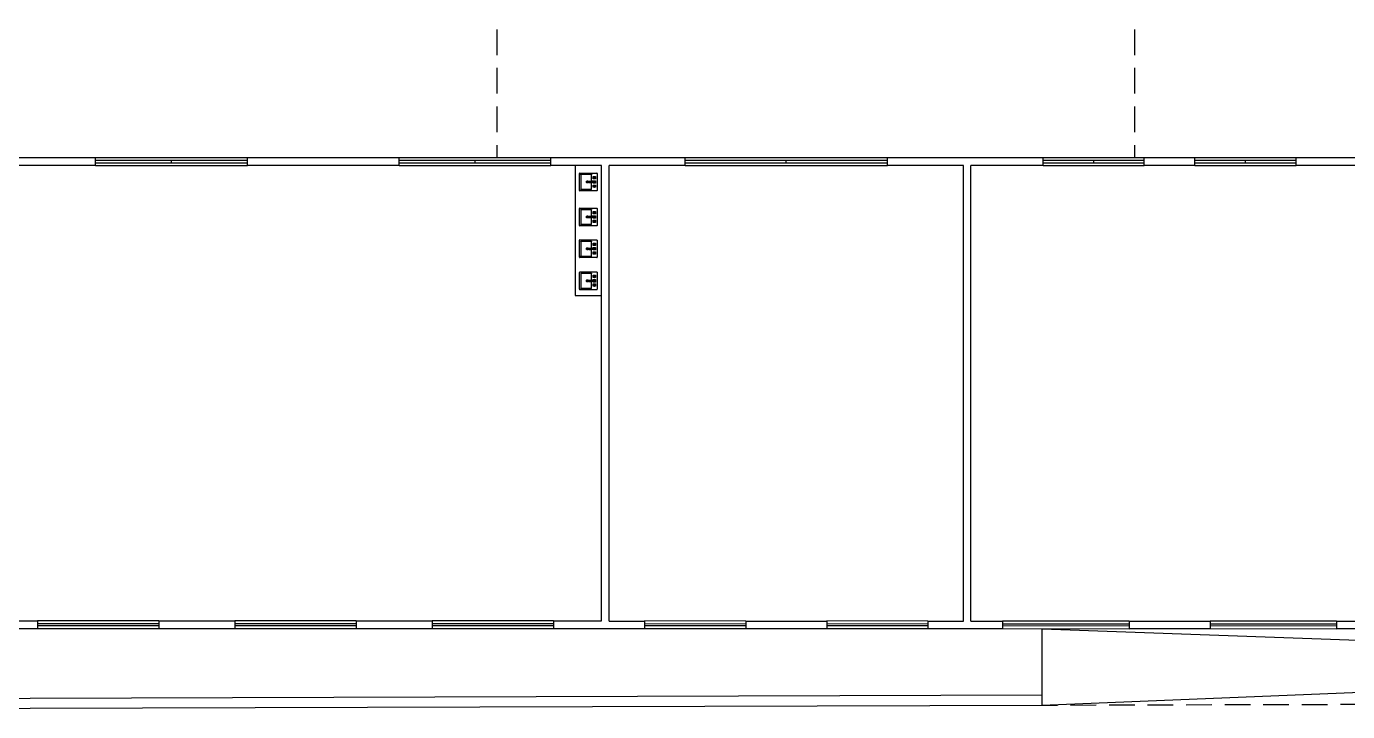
# Model space of a CAD drawing. Header units: centimetres. Extents: x 45464 to 685867, y 12828 to 16690.
# Drawn here: x 678994 to 681605, y 13712 to 15066 of the extents above; entities that cross this region are included whole.
import ezdxf

# ---------------------------------------------------------------- set-up
doc = ezdxf.new("R2010")
doc.units = ezdxf.units.CM
doc.header["$LTSCALE"] = 4
doc.linetypes.add('HIDDENX2', pattern=[19.05, 12.7, -6.35])
for name, color, linetype in [('0.1', 1, 'Continuous'), ('0.2', 2, 'Continuous'), ('0.4', 4, 'Continuous'), ('0.6', 6, 'Continuous'), ('02-CONT', 2, 'Continuous')]:
    doc.layers.add(name, color=color, linetype=linetype)

msp = doc.modelspace()

# ---------------------------------------------------------------- linework, layer by layer
at = {"layer": '0.1', "linetype": 'HIDDENX2'}
for p, q in [((679923.7, 15821.9), (679923.7, 14805.9)), ((681183.7, 15821.9), (681183.7, 14805.9))]:
    msp.add_line(p, q, dxfattribs=at)
at = {"layer": '0.1'}
for p, q in [((679430.7, 14805.9), (679130.7, 14805.9)), ((680030.7, 14805.9), (679730.7, 14805.9)), ((680695.7, 14805.9), (680295.7, 14805.9)), ((681203.2, 14805.9), (681003.2, 14805.9)), ((681503.2, 14805.9), (681303.2, 14805.9)), ((679130.7, 14790.9), (679430.7, 14790.9)), ((679730.7, 14790.9), (680030.7, 14790.9)), ((680295.7, 14790.9), (680695.7, 14790.9)), ((681003.2, 14790.9), (681203.2, 14790.9)), ((681303.2, 14790.9), (681503.2, 14790.9)), ((680087, 14775.6), (680086.9, 14775.4)), ((680086.9, 14775.4), (680086.9, 14775.2)), ((680086.9, 14741.8), (680086.9, 14775.2)), ((680087.1, 14775.8), (680087, 14775.6)), ((680087.3, 14775.9), (680087.1, 14775.8)), ((680087.5, 14776), (680087.3, 14775.9)), ((680087.7, 14776), (680087.5, 14776)), ((680087.7, 14776), (680121, 14776)), ((680089.4, 14773), (680089.5, 14773.2)), ((680089.4, 14772.8), (680089.4, 14773)), ((680089.4, 14772.8), (680089.4, 14744.2)), ((680089.7, 14773.4), (680089.5, 14773.2)), ((680089.7, 14773.4), (680089.8, 14773.5)), ((680089.8, 14773.5), (680090, 14773.6)), ((680090, 14773.6), (680090.3, 14773.6)), ((680090.3, 14773.6), (680110.3, 14773.6)), ((680100.6, 14758.5), (680100.7, 14759)), ((680100.7, 14758), (680100.6, 14758.5)), ((680100.7, 14759), (680100.9, 14759.5)), ((680100.9, 14757.5), (680100.7, 14758)), ((680100.9, 14759.5), (680101.2, 14759.9)), ((680101.2, 14757.1), (680100.9, 14757.5)), ((680101.2, 14759.9), (680101.7, 14760.2)), ((680101.7, 14756.8), (680101.2, 14757.1)), ((680101.7, 14760.2), (680102.2, 14760.4)), ((680102.2, 14756.6), (680101.7, 14756.8)), ((680101.8, 14758.7), (680101.9, 14758.9)), ((680101.8, 14758.5), (680101.8, 14758.7)), ((680101.8, 14758.3), (680101.8, 14758.5)), ((680101.9, 14758.1), (680101.8, 14758.3)), ((680101.9, 14758.9), (680102.1, 14759.1)), ((680101.9, 14758.7), (680102, 14758.9)), ((680101.9, 14758.5), (680101.9, 14758.7)), ((680101.9, 14758.3), (680101.9, 14758.5)), ((680102, 14758.1), (680101.9, 14758.3)), ((680102.1, 14757.9), (680101.9, 14758.1)), ((680102, 14758.9), (680102.2, 14759)), ((680102.2, 14758), (680102, 14758.1)), ((680102.1, 14759.1), (680102.3, 14759.2)), ((680102.3, 14757.8), (680102.1, 14757.9)), ((680102.2, 14760.4), (680102.7, 14760.5)), ((680102.2, 14759), (680102.3, 14759.2)), ((680102.3, 14757.9), (680102.2, 14758)), ((680102.7, 14756.5), (680102.2, 14756.6)), ((680102.3, 14759.2), (680102.5, 14759.3)), ((680102.3, 14759.2), (680102.5, 14759.2)), ((680102.5, 14757.8), (680102.3, 14757.9)), ((680102.5, 14757.7), (680102.3, 14757.8)), ((680102.5, 14759.3), (680102.7, 14759.4)), ((680102.5, 14759.2), (680102.7, 14759.3)), ((680102.7, 14757.8), (680102.5, 14757.8)), ((680102.7, 14757.7), (680102.5, 14757.7)), ((680102.7, 14760.5), (680103.3, 14760.4)), ((680102.7, 14759.4), (680103, 14759.3)), ((680102.7, 14759.3), (680102.9, 14759.2)), ((680102.9, 14757.8), (680102.7, 14757.8)), ((680103, 14757.7), (680102.7, 14757.7)), ((680103.3, 14756.6), (680102.7, 14756.5)), ((680102.9, 14759.2), (680103.1, 14759.2)), ((680103.1, 14757.9), (680102.9, 14757.8)), ((680103, 14759.3), (680103.2, 14759.2)), ((680103.2, 14757.8), (680103, 14757.7)), ((680103.1, 14759.2), (680103.3, 14759)), ((680103.3, 14758), (680103.1, 14757.9)), ((680103.2, 14759.2), (680103.4, 14759.1)), ((680103.4, 14757.9), (680103.2, 14757.8)), ((680103.3, 14760.4), (680103.8, 14760.2)), ((680103.3, 14759), (680103.4, 14758.9)), ((680103.4, 14758.1), (680103.3, 14758)), ((680103.8, 14756.8), (680103.3, 14756.6)), ((680103.4, 14759.1), (680103.5, 14758.9)), ((680103.4, 14758.9), (680103.5, 14758.7)), ((680103.5, 14758.3), (680103.4, 14758.1)), ((680103.5, 14758.1), (680103.4, 14757.9)), ((680103.5, 14758.9), (680103.6, 14758.7)), ((680103.5, 14758.7), (680103.5, 14758.5)), ((680103.5, 14758.5), (680103.5, 14758.3)), ((680103.6, 14758.3), (680103.5, 14758.1)), ((680103.6, 14758.7), (680103.6, 14758.5)), ((680103.6, 14758.5), (680103.6, 14758.3)), ((680103.8, 14760.2), (680104.2, 14759.9)), ((680104.2, 14757.1), (680103.8, 14756.8)), ((680104.2, 14759.9), (680104.6, 14759.5)), ((680104.6, 14757.5), (680104.2, 14757.1)), ((680104.6, 14759.5), (680104.8, 14759)), ((680104.8, 14758), (680104.6, 14757.5)), ((680104.8, 14759), (680104.8, 14758.5)), ((680104.8, 14758.5), (680104.8, 14758)), ((680105.7, 14759.9), (680105.7, 14757.2)), ((680105.7, 14759.9), (680111.1, 14759.9)), ((680105.7, 14757.2), (680111.1, 14757.2)), ((680110.3, 14773.6), (680110.5, 14773.6)), ((680110.5, 14773.6), (680110.7, 14773.5)), ((680110.7, 14773.5), (680110.9, 14773.4)), ((680110.9, 14773.4), (680111, 14773.2)), ((680111, 14773.2), (680111.1, 14773)), ((680111.1, 14773), (680111.1, 14772.8)), ((680111.1, 14759.9), (680111.1, 14772.8)), ((680114.3, 14759.9), (680111.1, 14759.9)), ((680111.1, 14744.2), (680111.1, 14757.2)), ((680114.3, 14757.2), (680111.1, 14757.2)), ((680114.3, 14769.5), (680118.9, 14769.5)), ((680114.3, 14764.9), (680114.3, 14769.5)), ((680118.9, 14764.9), (680114.3, 14764.9)), ((680114.3, 14759.9), (680114.3, 14760.8)), ((680114.3, 14760.8), (680118.9, 14760.8)), ((680114.3, 14759.9), (680117, 14759.9)), ((680114.3, 14756.2), (680114.3, 14757.2)), ((680117, 14757.2), (680114.3, 14757.2)), ((680118.9, 14756.2), (680114.3, 14756.2)), ((680114.3, 14747.8), (680114.3, 14752.4)), ((680114.3, 14752.4), (680118.9, 14752.4)), ((680116.1, 14768.8), (680116.2, 14768.8)), ((680116.1, 14767.6), (680116.1, 14768.8)), ((680116.1, 14767.6), (680116.1, 14767.6)), ((680116.1, 14767.6), (680116.1, 14765.7)), ((680116.1, 14765.7), (680116.2, 14765.6)), ((680116.1, 14751.7), (680116.2, 14751.7)), ((680116.1, 14751.7), (680116.1, 14750.6)), ((680116.2, 14768.9), (680116.2, 14769)), ((680116.2, 14769), (680116.3, 14769)), ((680116.2, 14768.8), (680116.2, 14768.9)), ((680116.2, 14768.9), (680116.2, 14768.9)), ((680116.2, 14765.6), (680116.2, 14765.5)), ((680116.2, 14765.6), (680116.2, 14765.6)), ((680116.2, 14765.5), (680116.2, 14765.5)), ((680116.2, 14765.5), (680116.3, 14765.4)), ((680116.2, 14751.9), (680116.3, 14751.9)), ((680116.2, 14751.9), (680116.2, 14751.9)), ((680116.2, 14751.8), (680116.2, 14751.9)), ((680116.2, 14751.7), (680116.2, 14751.8)), ((680116.3, 14769.1), (680116.3, 14769.1)), ((680116.3, 14769), (680116.3, 14769.1)), ((680116.3, 14769.1), (680116.4, 14769.1)), ((680116.3, 14765.4), (680116.3, 14765.3)), ((680116.3, 14765.4), (680116.3, 14765.4)), ((680116.3, 14765.3), (680116.4, 14765.3)), ((680116.3, 14752), (680116.4, 14752.1)), ((680116.3, 14752), (680116.3, 14752)), ((680116.3, 14751.9), (680116.3, 14752)), ((680116.4, 14769.2), (680116.5, 14769.2)), ((680116.4, 14769.1), (680116.4, 14769.2)), ((680116.4, 14765.3), (680116.4, 14765.3)), ((680116.4, 14765.3), (680116.5, 14765.3)), ((680116.4, 14752.1), (680116.5, 14752.1)), ((680116.4, 14752.1), (680116.4, 14752.1)), ((680116.5, 14769.2), (680116.5, 14769.2)), ((680116.5, 14769.2), (680116.6, 14769.2)), ((680116.5, 14765.3), (680116.5, 14765.3)), ((680116.5, 14765.3), (680116.6, 14765.3)), ((680116.5, 14752.1), (680116.6, 14752.1)), ((680116.5, 14752.1), (680116.5, 14752.1)), ((680116.6, 14769.2), (680116.6, 14769.2)), ((680116.6, 14769.2), (680116.7, 14769.2)), ((680116.6, 14765.3), (680116.6, 14765.3)), ((680116.6, 14765.3), (680116.7, 14765.3)), ((680116.6, 14752.1), (680116.7, 14752.1)), ((680116.6, 14752.1), (680116.6, 14752.1)), ((680116.7, 14769.2), (680116.8, 14769.1)), ((680116.7, 14769.2), (680116.7, 14769.2)), ((680116.7, 14765.3), (680116.7, 14765.3)), ((680116.7, 14765.3), (680116.8, 14765.3)), ((680116.7, 14752.1), (680116.8, 14752.1)), ((680116.7, 14752.1), (680116.7, 14752.1)), ((680116.8, 14769.1), (680116.9, 14769)), ((680116.8, 14769.1), (680116.8, 14769.1)), ((680116.8, 14769.1), (680116.8, 14769.1)), ((680116.8, 14765.4), (680116.9, 14765.4)), ((680116.8, 14765.3), (680116.8, 14765.4)), ((680116.8, 14765.3), (680116.8, 14765.3)), ((680116.8, 14752.1), (680116.8, 14752)), ((680116.8, 14752), (680116.9, 14751.9)), ((680116.8, 14752), (680116.8, 14752)), ((680116.9, 14769), (680116.9, 14769)), ((680116.9, 14769), (680116.9, 14768.9)), ((680116.9, 14768.9), (680117, 14768.9)), ((680116.9, 14765.5), (680117, 14765.6)), ((680116.9, 14765.5), (680116.9, 14765.5)), ((680116.9, 14765.4), (680116.9, 14765.5)), ((680116.9, 14751.9), (680117, 14751.8)), ((680116.9, 14751.9), (680116.9, 14751.9)), ((680116.9, 14751.9), (680116.9, 14751.9)), ((680117, 14768.9), (680117, 14768.8)), ((680117, 14768.8), (680117, 14768.8)), ((680117, 14765.7), (680117, 14768.8)), ((680117, 14765.6), (680117, 14765.7)), ((680117, 14765.6), (680117, 14765.6)), ((680117, 14759.9), (680117, 14757.2)), ((680117, 14751.8), (680117, 14751.7)), ((680117, 14748.6), (680117, 14751.7)), ((680117, 14751.7), (680117, 14751.7)), ((680118.9, 14769.5), (680118.9, 14764.9)), ((680118.9, 14760.8), (680118.9, 14756.2)), ((680118.9, 14752.4), (680118.9, 14747.8)), ((680121.2, 14776), (680121, 14776)), ((680121.4, 14775.9), (680121.2, 14776)), ((680121.6, 14775.8), (680121.4, 14775.9)), ((680121.7, 14775.6), (680121.6, 14775.8)), ((680121.8, 14775.4), (680121.7, 14775.6)), ((680121.8, 14775.4), (680121.9, 14775.2)), ((680121.9, 14775.2), (680121.9, 14741.8)), ((680086.9, 14741.8), (680086.9, 14741.6)), ((680086.9, 14741.6), (680087, 14741.4)), ((680087, 14741.4), (680087.1, 14741.2)), ((680087.1, 14741.2), (680087.3, 14741.1)), ((680087.3, 14741.1), (680087.5, 14741)), ((680087.5, 14741), (680087.7, 14741)), ((680121, 14741), (680087.7, 14741)), ((680089.4, 14744), (680089.4, 14744.2)), ((680089.5, 14743.8), (680089.4, 14744)), ((680089.7, 14743.6), (680089.5, 14743.8)), ((680089.8, 14743.5), (680089.7, 14743.6)), ((680090, 14743.4), (680089.8, 14743.5)), ((680090.3, 14743.4), (680090, 14743.4)), ((680110.3, 14743.4), (680090.3, 14743.4)), ((680110.3, 14743.4), (680110.5, 14743.4)), ((680110.5, 14743.4), (680110.7, 14743.5)), ((680110.7, 14743.5), (680110.9, 14743.6)), ((680110.9, 14743.6), (680111, 14743.8)), ((680111, 14743.8), (680111.1, 14744)), ((680111.1, 14744), (680111.1, 14744.2)), ((680118.9, 14747.8), (680114.3, 14747.8)), ((680116.1, 14750.6), (680116.1, 14750.6)), ((680116.1, 14750.6), (680116.1, 14748.6)), ((680116.1, 14748.6), (680116.2, 14748.5)), ((680116.2, 14748.5), (680116.2, 14748.4)), ((680116.2, 14748.5), (680116.2, 14748.5)), ((680116.2, 14748.4), (680116.2, 14748.4)), ((680116.2, 14748.4), (680116.3, 14748.3)), ((680116.3, 14748.3), (680116.4, 14748.2)), ((680116.3, 14748.3), (680116.3, 14748.3)), ((680116.3, 14748.3), (680116.3, 14748.3)), ((680116.4, 14748.2), (680116.5, 14748.2)), ((680116.4, 14748.2), (680116.4, 14748.2)), ((680116.5, 14748.2), (680116.6, 14748.2)), ((680116.5, 14748.2), (680116.5, 14748.2)), ((680116.6, 14748.2), (680116.6, 14748.2)), ((680116.6, 14748.2), (680116.7, 14748.2)), ((680116.7, 14748.2), (680116.7, 14748.2)), ((680116.7, 14748.2), (680116.8, 14748.2)), ((680116.8, 14748.3), (680116.9, 14748.3)), ((680116.8, 14748.3), (680116.8, 14748.3)), ((680116.8, 14748.2), (680116.8, 14748.3)), ((680116.9, 14748.4), (680117, 14748.5)), ((680116.9, 14748.3), (680116.9, 14748.4)), ((680116.9, 14748.4), (680116.9, 14748.4)), ((680117, 14748.5), (680117, 14748.6)), ((680117, 14748.5), (680117, 14748.5)), ((680121, 14741), (680121.2, 14741)), ((680121.2, 14741), (680121.4, 14741.1)), ((680121.4, 14741.1), (680121.6, 14741.2)), ((680121.6, 14741.2), (680121.7, 14741.4)), ((680121.7, 14741.4), (680121.8, 14741.6)), ((680121.8, 14741.6), (680121.9, 14741.8)), ((680087, 14706.3), (680086.9, 14706.2)), ((680086.9, 14706.2), (680086.9, 14706)), ((680086.9, 14672.5), (680086.9, 14706)), ((680087.1, 14706.5), (680087, 14706.3)), ((680087.3, 14706.6), (680087.1, 14706.5)), ((680087.5, 14706.7), (680087.3, 14706.6)), ((680087.7, 14706.7), (680087.5, 14706.7)), ((680087.7, 14706.7), (680121, 14706.7)), ((680089.4, 14703.7), (680089.5, 14703.9)), ((680089.4, 14703.5), (680089.4, 14703.7)), ((680089.4, 14703.5), (680089.4, 14674.9)), ((680089.7, 14704.1), (680089.5, 14703.9)), ((680089.7, 14704.1), (680089.8, 14704.2)), ((680089.8, 14704.2), (680090, 14704.3)), ((680090, 14704.3), (680090.3, 14704.3)), ((680090.3, 14704.3), (680110.3, 14704.3)), ((680110.3, 14704.3), (680110.5, 14704.3)), ((680110.5, 14704.3), (680110.7, 14704.2)), ((680110.7, 14704.2), (680110.9, 14704.1)), ((680110.9, 14704.1), (680111, 14703.9)), ((680111, 14703.9), (680111.1, 14703.7)), ((680111.1, 14703.7), (680111.1, 14703.5)), ((680111.1, 14690.6), (680111.1, 14703.5)), ((680114.3, 14700.2), (680118.9, 14700.2)), ((680114.3, 14695.6), (680114.3, 14700.2)), ((680116.1, 14699.5), (680116.2, 14699.5)), ((680116.1, 14698.4), (680116.1, 14699.5)), ((680116.2, 14699.7), (680116.3, 14699.8)), ((680116.2, 14699.7), (680116.2, 14699.7)), ((680116.2, 14699.6), (680116.2, 14699.7)), ((680116.2, 14699.5), (680116.2, 14699.6)), ((680116.3, 14699.8), (680116.4, 14699.9)), ((680116.3, 14699.8), (680116.3, 14699.8)), ((680116.3, 14699.8), (680116.3, 14699.8)), ((680116.4, 14699.9), (680116.5, 14699.9)), ((680116.4, 14699.9), (680116.4, 14699.9)), ((680116.5, 14699.9), (680116.5, 14699.9)), ((680116.5, 14699.9), (680116.6, 14699.9)), ((680116.6, 14699.9), (680116.6, 14699.9)), ((680116.6, 14699.9), (680116.7, 14699.9)), ((680116.7, 14699.9), (680116.8, 14699.9)), ((680116.7, 14699.9), (680116.7, 14699.9)), ((680116.8, 14699.9), (680116.8, 14699.8)), ((680116.8, 14699.8), (680116.9, 14699.8)), ((680116.8, 14699.8), (680116.8, 14699.8)), ((680116.9, 14699.8), (680116.9, 14699.7)), ((680116.9, 14699.7), (680117, 14699.6)), ((680116.9, 14699.7), (680116.9, 14699.7)), ((680117, 14699.6), (680117, 14699.5)), ((680117, 14699.5), (680117, 14699.5)), ((680117, 14696.4), (680117, 14699.5)), ((680118.9, 14700.2), (680118.9, 14695.6)), ((680121.2, 14706.7), (680121, 14706.7)), ((680121.4, 14706.6), (680121.2, 14706.7)), ((680121.6, 14706.5), (680121.4, 14706.6)), ((680121.7, 14706.3), (680121.6, 14706.5)), ((680121.8, 14706.2), (680121.7, 14706.3)), ((680121.8, 14706.2), (680121.9, 14706)), ((680121.9, 14706), (680121.9, 14672.5)), ((680089.4, 14674.7), (680089.4, 14674.9)), ((680089.5, 14674.5), (680089.4, 14674.7)), ((680089.7, 14674.4), (680089.5, 14674.5)), ((680089.8, 14674.3), (680089.7, 14674.4)), ((680090, 14674.2), (680089.8, 14674.3)), ((680090.3, 14674.1), (680090, 14674.2)), ((680110.3, 14674.1), (680090.3, 14674.1)), ((680100.6, 14689.2), (680100.7, 14689.8)), ((680100.7, 14688.7), (680100.6, 14689.2)), ((680100.7, 14689.8), (680100.9, 14690.2)), ((680100.9, 14688.2), (680100.7, 14688.7)), ((680100.9, 14690.2), (680101.2, 14690.6)), ((680101.2, 14687.8), (680100.9, 14688.2)), ((680101.2, 14690.6), (680101.7, 14691)), ((680101.7, 14687.5), (680101.2, 14687.8)), ((680101.7, 14691), (680102.2, 14691.2)), ((680102.2, 14687.3), (680101.7, 14687.5)), ((680101.8, 14689.5), (680101.9, 14689.7)), ((680101.8, 14689.2), (680101.8, 14689.5)), ((680101.8, 14689), (680101.8, 14689.2)), ((680101.9, 14688.8), (680101.8, 14689)), ((680101.9, 14689.7), (680102.1, 14689.8)), ((680101.9, 14689.4), (680102, 14689.6)), ((680101.9, 14689.2), (680101.9, 14689.4)), ((680101.9, 14689), (680101.9, 14689.2)), ((680102, 14688.9), (680101.9, 14689)), ((680102.1, 14688.6), (680101.9, 14688.8)), ((680102, 14689.6), (680102.2, 14689.8)), ((680102.2, 14688.7), (680102, 14688.9)), ((680102.1, 14689.8), (680102.3, 14690)), ((680102.3, 14688.5), (680102.1, 14688.6)), ((680102.2, 14691.2), (680102.7, 14691.2)), ((680102.2, 14689.8), (680102.3, 14689.9)), ((680102.3, 14688.6), (680102.2, 14688.7)), ((680102.7, 14687.3), (680102.2, 14687.3)), ((680102.3, 14690), (680102.5, 14690.1)), ((680102.3, 14689.9), (680102.5, 14690)), ((680102.5, 14688.5), (680102.3, 14688.6)), ((680102.5, 14688.4), (680102.3, 14688.5)), ((680102.5, 14690.1), (680102.7, 14690.1)), ((680102.5, 14690), (680102.7, 14690)), ((680102.7, 14688.5), (680102.5, 14688.5)), ((680102.7, 14688.4), (680102.5, 14688.4)), ((680102.7, 14691.2), (680103.3, 14691.2)), ((680102.7, 14690.1), (680103, 14690.1)), ((680102.7, 14690), (680102.9, 14690)), ((680102.9, 14688.5), (680102.7, 14688.5)), ((680103, 14688.4), (680102.7, 14688.4)), ((680103.3, 14687.3), (680102.7, 14687.3)), ((680102.9, 14690), (680103.1, 14689.9)), ((680103.1, 14688.6), (680102.9, 14688.5)), ((680103, 14690.1), (680103.2, 14690)), ((680103.2, 14688.5), (680103, 14688.4)), ((680103.1, 14689.9), (680103.3, 14689.8)), ((680103.3, 14688.7), (680103.1, 14688.6)), ((680103.2, 14690), (680103.4, 14689.8)), ((680103.4, 14688.6), (680103.2, 14688.5)), ((680103.3, 14691.2), (680103.8, 14691)), ((680103.3, 14689.8), (680103.4, 14689.6)), ((680103.4, 14688.9), (680103.3, 14688.7)), ((680103.8, 14687.5), (680103.3, 14687.3)), ((680103.4, 14689.8), (680103.5, 14689.7)), ((680103.4, 14689.6), (680103.5, 14689.4)), ((680103.5, 14689), (680103.4, 14688.9)), ((680103.5, 14688.8), (680103.4, 14688.6)), ((680103.5, 14689.7), (680103.6, 14689.5)), ((680103.5, 14689.4), (680103.5, 14689.2)), ((680103.5, 14689.2), (680103.5, 14689)), ((680103.6, 14689), (680103.5, 14688.8)), ((680103.6, 14689.5), (680103.6, 14689.2)), ((680103.6, 14689.2), (680103.6, 14689)), ((680103.8, 14691), (680104.2, 14690.6)), ((680104.2, 14687.8), (680103.8, 14687.5)), ((680104.2, 14690.6), (680104.6, 14690.2)), ((680104.6, 14688.2), (680104.2, 14687.8)), ((680104.6, 14690.2), (680104.8, 14689.8)), ((680104.8, 14688.7), (680104.6, 14688.2)), ((680104.8, 14689.8), (680104.8, 14689.2)), ((680104.8, 14689.2), (680104.8, 14688.7)), ((680105.7, 14690.6), (680105.7, 14687.9)), ((680105.7, 14690.6), (680111.1, 14690.6)), ((680105.7, 14687.9), (680111.1, 14687.9)), ((680110.3, 14674.1), (680110.5, 14674.2)), ((680110.5, 14674.2), (680110.7, 14674.3)), ((680110.7, 14674.3), (680110.9, 14674.4)), ((680110.9, 14674.4), (680111, 14674.5)), ((680111, 14674.5), (680111.1, 14674.7)), ((680114.3, 14690.6), (680111.1, 14690.6)), ((680111.1, 14674.9), (680111.1, 14687.9)), ((680114.3, 14687.9), (680111.1, 14687.9)), ((680111.1, 14674.7), (680111.1, 14674.9)), ((680118.9, 14695.6), (680114.3, 14695.6)), ((680114.3, 14690.6), (680114.3, 14691.5)), ((680114.3, 14691.5), (680118.9, 14691.5)), ((680114.3, 14690.6), (680117, 14690.6)), ((680114.3, 14686.9), (680114.3, 14687.9)), ((680117, 14687.9), (680114.3, 14687.9)), ((680118.9, 14686.9), (680114.3, 14686.9)), ((680114.3, 14678.6), (680114.3, 14683.2)), ((680114.3, 14683.2), (680118.9, 14683.2)), ((680118.9, 14678.6), (680114.3, 14678.6)), ((680116.1, 14698.4), (680116.1, 14698.4)), ((680116.1, 14698.4), (680116.1, 14696.4)), ((680116.1, 14696.4), (680116.2, 14696.3)), ((680116.1, 14682.4), (680116.2, 14682.5)), ((680116.1, 14682.4), (680116.1, 14681.3)), ((680116.1, 14681.3), (680116.1, 14681.3)), ((680116.1, 14681.3), (680116.1, 14679.3)), ((680116.1, 14679.3), (680116.2, 14679.3)), ((680116.2, 14696.3), (680116.2, 14696.2)), ((680116.2, 14696.3), (680116.2, 14696.3)), ((680116.2, 14696.2), (680116.2, 14696.2)), ((680116.2, 14696.2), (680116.3, 14696.1)), ((680116.2, 14682.6), (680116.3, 14682.7)), ((680116.2, 14682.6), (680116.2, 14682.6)), ((680116.2, 14682.5), (680116.2, 14682.6)), ((680116.2, 14682.5), (680116.2, 14682.5)), ((680116.2, 14679.3), (680116.2, 14679.2)), ((680116.2, 14679.2), (680116.2, 14679.1)), ((680116.2, 14679.2), (680116.2, 14679.2)), ((680116.2, 14679.1), (680116.3, 14679.1)), ((680116.3, 14696.1), (680116.3, 14696.1)), ((680116.3, 14696.1), (680116.4, 14696)), ((680116.3, 14696.1), (680116.3, 14696.1)), ((680116.3, 14682.8), (680116.4, 14682.8)), ((680116.3, 14682.7), (680116.3, 14682.8)), ((680116.3, 14682.7), (680116.3, 14682.7)), ((680116.3, 14679.1), (680116.3, 14679)), ((680116.3, 14679), (680116.4, 14679)), ((680116.3, 14679), (680116.3, 14679)), ((680116.4, 14696), (680116.4, 14696)), ((680116.4, 14696), (680116.5, 14696)), ((680116.4, 14682.8), (680116.5, 14682.8)), ((680116.4, 14682.8), (680116.4, 14682.8)), ((680116.4, 14679), (680116.4, 14678.9)), ((680116.4, 14678.9), (680116.5, 14678.9)), ((680116.5, 14696), (680116.5, 14696)), ((680116.5, 14696), (680116.6, 14696)), ((680116.5, 14682.8), (680116.6, 14682.8)), ((680116.5, 14682.8), (680116.5, 14682.8)), ((680116.5, 14678.9), (680116.6, 14678.9)), ((680116.5, 14678.9), (680116.5, 14678.9)), ((680116.6, 14696), (680116.6, 14696)), ((680116.6, 14696), (680116.7, 14696)), ((680116.6, 14682.8), (680116.7, 14682.8)), ((680116.6, 14682.8), (680116.6, 14682.8)), ((680116.6, 14678.9), (680116.6, 14678.9)), ((680116.6, 14678.9), (680116.7, 14678.9)), ((680116.7, 14696), (680116.7, 14696)), ((680116.7, 14696), (680116.8, 14696)), ((680116.7, 14682.8), (680116.8, 14682.8)), ((680116.7, 14682.8), (680116.7, 14682.8)), ((680116.7, 14678.9), (680116.8, 14679)), ((680116.7, 14678.9), (680116.7, 14678.9)), ((680116.8, 14696), (680116.8, 14696.1)), ((680116.8, 14696.1), (680116.9, 14696.1)), ((680116.8, 14696.1), (680116.8, 14696.1)), ((680116.8, 14682.8), (680116.8, 14682.7)), ((680116.8, 14682.8), (680116.8, 14682.8)), ((680116.8, 14682.7), (680116.9, 14682.7)), ((680116.8, 14679), (680116.9, 14679.1)), ((680116.8, 14679), (680116.8, 14679)), ((680116.8, 14679), (680116.8, 14679)), ((680116.9, 14696.2), (680117, 14696.3)), ((680116.9, 14696.2), (680116.9, 14696.2)), ((680116.9, 14696.1), (680116.9, 14696.2)), ((680116.9, 14682.7), (680116.9, 14682.6)), ((680116.9, 14682.6), (680117, 14682.5)), ((680116.9, 14682.6), (680116.9, 14682.6)), ((680116.9, 14679.1), (680116.9, 14679.2)), ((680116.9, 14679.2), (680117, 14679.2)), ((680116.9, 14679.1), (680116.9, 14679.1)), ((680117, 14696.3), (680117, 14696.4)), ((680117, 14696.3), (680117, 14696.3)), ((680117, 14690.6), (680117, 14687.9)), ((680117, 14682.5), (680117, 14682.4)), ((680117, 14682.5), (680117, 14682.5)), ((680117, 14679.3), (680117, 14682.4)), ((680117, 14679.2), (680117, 14679.3)), ((680117, 14679.3), (680117, 14679.3)), ((680118.9, 14691.5), (680118.9, 14686.9)), ((680118.9, 14683.2), (680118.9, 14678.6)), ((680086.9, 14672.5), (680086.9, 14672.3)), ((680086.9, 14672.3), (680087, 14672.1)), ((680087, 14672.1), (680087.1, 14672)), ((680087.1, 14672), (680087.3, 14671.8)), ((680087.3, 14671.8), (680087.5, 14671.8)), ((680087.5, 14671.8), (680087.7, 14671.7)), ((680121, 14671.7), (680087.7, 14671.7)), ((680121, 14671.7), (680121.2, 14671.8)), ((680121.2, 14671.8), (680121.4, 14671.8)), ((680121.4, 14671.8), (680121.6, 14672)), ((680121.6, 14672), (680121.7, 14672.1)), ((680121.7, 14672.1), (680121.8, 14672.3)), ((680121.8, 14672.3), (680121.9, 14672.5)), ((680087, 14643.6), (680086.9, 14643.4)), ((680086.9, 14643.4), (680086.9, 14643.2)), ((680086.9, 14609.7), (680086.9, 14643.2)), ((680087.1, 14643.7), (680087, 14643.6)), ((680087.3, 14643.9), (680087.1, 14643.7)), ((680087.5, 14643.9), (680087.3, 14643.9)), ((680087.7, 14644), (680087.5, 14643.9)), ((680087.7, 14644), (680121, 14644)), ((680089.4, 14641), (680089.5, 14641.2)), ((680089.4, 14640.8), (680089.4, 14641)), ((680089.4, 14640.8), (680089.4, 14612.2)), ((680089.7, 14641.3), (680089.5, 14641.2)), ((680089.7, 14641.3), (680089.8, 14641.4)), ((680089.8, 14641.4), (680090, 14641.5)), ((680090, 14641.5), (680090.3, 14641.6)), ((680090.3, 14641.6), (680110.3, 14641.6)), ((680100.6, 14626.5), (680100.7, 14627)), ((680100.7, 14625.9), (680100.6, 14626.5)), ((680100.7, 14627), (680100.9, 14627.4)), ((680100.9, 14625.5), (680100.7, 14625.9)), ((680100.9, 14627.4), (680101.2, 14627.9)), ((680101.2, 14625.1), (680100.9, 14625.5)), ((680101.2, 14627.9), (680101.7, 14628.2)), ((680101.7, 14624.7), (680101.2, 14625.1)), ((680101.7, 14628.2), (680102.2, 14628.4)), ((680102.2, 14624.5), (680101.7, 14624.7)), ((680101.8, 14626.7), (680101.9, 14626.9)), ((680101.8, 14626.5), (680101.8, 14626.7)), ((680101.8, 14626.2), (680101.8, 14626.5)), ((680101.9, 14626), (680101.8, 14626.2)), ((680101.9, 14626.9), (680102.1, 14627.1)), ((680101.9, 14626.7), (680102, 14626.8)), ((680101.9, 14626.5), (680101.9, 14626.7)), ((680101.9, 14626.3), (680101.9, 14626.5)), ((680102, 14626.1), (680101.9, 14626.3)), ((680102.1, 14625.9), (680101.9, 14626)), ((680102, 14626.8), (680102.2, 14627)), ((680102.2, 14625.9), (680102, 14626.1)), ((680102.1, 14627.1), (680102.3, 14627.2)), ((680102.3, 14625.7), (680102.1, 14625.9)), ((680102.2, 14628.4), (680102.7, 14628.4)), ((680102.2, 14627), (680102.3, 14627.1)), ((680102.3, 14625.8), (680102.2, 14625.9)), ((680102.7, 14624.5), (680102.2, 14624.5)), ((680102.3, 14627.2), (680102.5, 14627.3)), ((680102.3, 14627.1), (680102.5, 14627.2)), ((680102.5, 14625.7), (680102.3, 14625.8)), ((680102.5, 14625.6), (680102.3, 14625.7)), ((680102.5, 14627.3), (680102.7, 14627.3)), ((680102.5, 14627.2), (680102.7, 14627.2)), ((680102.7, 14625.7), (680102.5, 14625.7)), ((680102.7, 14625.6), (680102.5, 14625.6)), ((680102.7, 14628.4), (680103.3, 14628.4)), ((680102.7, 14627.3), (680103, 14627.3)), ((680102.7, 14627.2), (680102.9, 14627.2)), ((680102.9, 14625.7), (680102.7, 14625.7)), ((680103, 14625.6), (680102.7, 14625.6)), ((680103.3, 14624.5), (680102.7, 14624.5)), ((680102.9, 14627.2), (680103.1, 14627.1)), ((680103.1, 14625.8), (680102.9, 14625.7)), ((680103, 14627.3), (680103.2, 14627.2)), ((680103.2, 14625.7), (680103, 14625.6)), ((680103.1, 14627.1), (680103.3, 14627)), ((680103.3, 14625.9), (680103.1, 14625.8)), ((680103.2, 14627.2), (680103.4, 14627.1)), ((680103.4, 14625.9), (680103.2, 14625.7)), ((680103.3, 14628.4), (680103.8, 14628.2)), ((680103.3, 14627), (680103.4, 14626.8)), ((680103.4, 14626.1), (680103.3, 14625.9)), ((680103.8, 14624.7), (680103.3, 14624.5)), ((680103.4, 14627.1), (680103.5, 14626.9)), ((680103.4, 14626.8), (680103.5, 14626.7)), ((680103.5, 14626.3), (680103.4, 14626.1)), ((680103.5, 14626), (680103.4, 14625.9)), ((680103.5, 14626.9), (680103.6, 14626.7)), ((680103.5, 14626.7), (680103.5, 14626.5)), ((680103.5, 14626.5), (680103.5, 14626.3)), ((680103.6, 14626.2), (680103.5, 14626)), ((680103.6, 14626.7), (680103.6, 14626.5)), ((680103.6, 14626.5), (680103.6, 14626.2)), ((680103.8, 14628.2), (680104.2, 14627.9)), ((680104.2, 14625.1), (680103.8, 14624.7)), ((680104.2, 14627.9), (680104.6, 14627.4)), ((680104.6, 14625.5), (680104.2, 14625.1)), ((680104.6, 14627.4), (680104.8, 14627)), ((680104.8, 14625.9), (680104.6, 14625.5)), ((680104.8, 14627), (680104.8, 14626.5)), ((680104.8, 14626.5), (680104.8, 14625.9)), ((680105.7, 14627.8), (680105.7, 14625.1)), ((680105.7, 14627.8), (680111.1, 14627.8)), ((680105.7, 14625.1), (680111.1, 14625.1)), ((680110.3, 14641.6), (680110.5, 14641.5)), ((680110.5, 14641.5), (680110.7, 14641.4)), ((680110.7, 14641.4), (680110.9, 14641.3)), ((680110.9, 14641.3), (680111, 14641.2)), ((680111, 14641.2), (680111.1, 14641)), ((680111.1, 14641), (680111.1, 14640.8)), ((680111.1, 14627.8), (680111.1, 14640.8)), ((680114.3, 14627.8), (680111.1, 14627.8)), ((680111.1, 14612.2), (680111.1, 14625.1)), ((680114.3, 14625.1), (680111.1, 14625.1)), ((680114.3, 14637.5), (680118.9, 14637.5)), ((680114.3, 14632.9), (680114.3, 14637.5)), ((680118.9, 14632.9), (680114.3, 14632.9)), ((680114.3, 14627.8), (680114.3, 14628.8)), ((680114.3, 14628.8), (680118.9, 14628.8)), ((680114.3, 14627.8), (680117, 14627.8)), ((680114.3, 14624.2), (680114.3, 14625.1)), ((680117, 14625.1), (680114.3, 14625.1)), ((680118.9, 14624.2), (680114.3, 14624.2)), ((680116.1, 14636.7), (680116.2, 14636.8)), ((680116.1, 14635.6), (680116.1, 14636.7)), ((680116.1, 14635.6), (680116.1, 14635.6)), ((680116.1, 14635.6), (680116.1, 14633.6)), ((680116.1, 14633.6), (680116.2, 14633.6)), ((680116.2, 14636.9), (680116.3, 14637)), ((680116.2, 14636.9), (680116.2, 14636.9)), ((680116.2, 14636.8), (680116.2, 14636.9)), ((680116.2, 14636.8), (680116.2, 14636.8)), ((680116.2, 14633.6), (680116.2, 14633.5)), ((680116.2, 14633.5), (680116.2, 14633.4)), ((680116.2, 14633.5), (680116.2, 14633.5)), ((680116.2, 14633.4), (680116.3, 14633.4)), ((680116.3, 14637), (680116.4, 14637.1)), ((680116.3, 14637), (680116.3, 14637)), ((680116.3, 14637), (680116.3, 14637)), ((680116.3, 14633.4), (680116.3, 14633.3)), ((680116.3, 14633.3), (680116.3, 14633.3)), ((680116.3, 14633.3), (680116.4, 14633.3)), ((680116.4, 14637.1), (680116.5, 14637.1)), ((680116.4, 14637.1), (680116.4, 14637.1)), ((680116.4, 14633.3), (680116.4, 14633.2)), ((680116.4, 14633.2), (680116.5, 14633.2)), ((680116.5, 14637.1), (680116.5, 14637.1)), ((680116.5, 14637.1), (680116.6, 14637.1)), ((680116.5, 14633.2), (680116.5, 14633.2)), ((680116.5, 14633.2), (680116.6, 14633.2)), ((680116.6, 14637.1), (680116.6, 14637.1)), ((680116.6, 14637.1), (680116.7, 14637.1)), ((680116.6, 14633.2), (680116.6, 14633.2)), ((680116.6, 14633.2), (680116.7, 14633.2)), ((680116.7, 14637.1), (680116.8, 14637.1)), ((680116.7, 14637.1), (680116.7, 14637.1)), ((680116.7, 14633.2), (680116.8, 14633.3)), ((680116.7, 14633.2), (680116.7, 14633.2)), ((680116.8, 14637.1), (680116.8, 14637)), ((680116.8, 14637), (680116.9, 14637)), ((680116.8, 14637), (680116.8, 14637)), ((680116.8, 14633.3), (680116.9, 14633.4)), ((680116.8, 14633.3), (680116.8, 14633.3)), ((680116.8, 14633.3), (680116.8, 14633.3)), ((680116.9, 14637), (680116.9, 14636.9)), ((680116.9, 14636.9), (680117, 14636.8)), ((680116.9, 14636.9), (680116.9, 14636.9)), ((680116.9, 14633.4), (680116.9, 14633.5)), ((680116.9, 14633.5), (680117, 14633.5)), ((680116.9, 14633.4), (680116.9, 14633.4)), ((680117, 14636.8), (680117, 14636.7)), ((680117, 14636.8), (680117, 14636.8)), ((680117, 14633.6), (680117, 14636.7)), ((680117, 14633.6), (680117, 14633.6)), ((680117, 14633.5), (680117, 14633.6)), ((680117, 14627.8), (680117, 14625.1)), ((680118.9, 14637.5), (680118.9, 14632.9)), ((680118.9, 14628.8), (680118.9, 14624.2)), ((680121.2, 14643.9), (680121, 14644)), ((680121.4, 14643.9), (680121.2, 14643.9)), ((680121.6, 14643.7), (680121.4, 14643.9)), ((680121.7, 14643.6), (680121.6, 14643.7)), ((680121.8, 14643.4), (680121.7, 14643.6)), ((680121.8, 14643.4), (680121.9, 14643.2)), ((680121.9, 14643.2), (680121.9, 14609.7)), ((680086.9, 14609.7), (680086.9, 14609.5)), ((680086.9, 14609.5), (680087, 14609.4)), ((680087, 14609.4), (680087.1, 14609.2)), ((680087.1, 14609.2), (680087.3, 14609.1)), ((680087.3, 14609.1), (680087.5, 14609)), ((680087.5, 14609), (680087.7, 14609)), ((680121, 14609), (680087.7, 14609)), ((680089.4, 14611.9), (680089.4, 14612.2)), ((680089.5, 14611.8), (680089.4, 14611.9)), ((680089.7, 14611.6), (680089.5, 14611.8)), ((680089.8, 14611.5), (680089.7, 14611.6)), ((680090, 14611.4), (680089.8, 14611.5)), ((680090.3, 14611.4), (680090, 14611.4)), ((680110.3, 14611.4), (680090.3, 14611.4)), ((680110.3, 14611.4), (680110.5, 14611.4)), ((680110.5, 14611.4), (680110.7, 14611.5)), ((680110.7, 14611.5), (680110.9, 14611.6)), ((680110.9, 14611.6), (680111, 14611.8)), ((680111, 14611.8), (680111.1, 14611.9)), ((680111.1, 14611.9), (680111.1, 14612.2)), ((680114.3, 14615.8), (680114.3, 14620.4)), ((680114.3, 14620.4), (680118.9, 14620.4)), ((680118.9, 14615.8), (680114.3, 14615.8)), ((680116.1, 14619.6), (680116.2, 14619.7)), ((680116.1, 14619.6), (680116.1, 14618.5)), ((680116.1, 14618.5), (680116.1, 14618.5)), ((680116.1, 14618.5), (680116.1, 14616.6)), ((680116.1, 14616.6), (680116.2, 14616.5)), ((680116.2, 14619.9), (680116.3, 14619.9)), ((680116.2, 14619.8), (680116.2, 14619.9)), ((680116.2, 14619.7), (680116.2, 14619.8)), ((680116.2, 14619.7), (680116.2, 14619.7)), ((680116.2, 14616.5), (680116.2, 14616.4)), ((680116.2, 14616.4), (680116.2, 14616.3)), ((680116.2, 14616.4), (680116.2, 14616.4)), ((680116.2, 14616.3), (680116.3, 14616.3)), ((680116.3, 14620), (680116.4, 14620)), ((680116.3, 14619.9), (680116.3, 14620)), ((680116.3, 14619.9), (680116.3, 14619.9)), ((680116.3, 14616.3), (680116.3, 14616.2)), ((680116.3, 14616.2), (680116.4, 14616.2)), ((680116.3, 14616.2), (680116.3, 14616.2)), ((680116.4, 14620), (680116.5, 14620)), ((680116.4, 14620), (680116.4, 14620)), ((680116.4, 14616.2), (680116.5, 14616.1)), ((680116.4, 14616.2), (680116.4, 14616.2)), ((680116.5, 14620.1), (680116.6, 14620.1)), ((680116.5, 14620), (680116.5, 14620.1)), ((680116.5, 14616.1), (680116.6, 14616.1)), ((680116.5, 14616.1), (680116.5, 14616.1)), ((680116.6, 14620.1), (680116.7, 14620)), ((680116.6, 14620.1), (680116.6, 14620.1)), ((680116.6, 14616.1), (680116.6, 14616.1)), ((680116.6, 14616.1), (680116.7, 14616.1)), ((680116.7, 14620), (680116.8, 14620)), ((680116.7, 14620), (680116.7, 14620)), ((680116.7, 14616.1), (680116.7, 14616.2)), ((680116.7, 14616.2), (680116.8, 14616.2)), ((680116.8, 14620), (680116.8, 14619.9)), ((680116.8, 14620), (680116.8, 14620)), ((680116.8, 14619.9), (680116.9, 14619.9)), ((680116.8, 14616.2), (680116.9, 14616.3)), ((680116.8, 14616.2), (680116.8, 14616.2)), ((680116.8, 14616.2), (680116.8, 14616.2)), ((680116.9, 14619.9), (680116.9, 14619.8)), ((680116.9, 14619.9), (680116.9, 14619.9)), ((680116.9, 14619.8), (680117, 14619.7)), ((680116.9, 14616.3), (680116.9, 14616.4)), ((680116.9, 14616.4), (680117, 14616.4)), ((680116.9, 14616.3), (680116.9, 14616.3)), ((680117, 14619.7), (680117, 14619.6)), ((680117, 14619.7), (680117, 14619.7)), ((680117, 14616.6), (680117, 14619.6)), ((680117, 14616.5), (680117, 14616.6)), ((680117, 14616.4), (680117, 14616.5)), ((680118.9, 14620.4), (680118.9, 14615.8)), ((680121, 14609), (680121.2, 14609)), ((680121.2, 14609), (680121.4, 14609.1)), ((680121.4, 14609.1), (680121.6, 14609.2)), ((680121.6, 14609.2), (680121.7, 14609.4)), ((680121.7, 14609.4), (680121.8, 14609.5)), ((680121.8, 14609.5), (680121.9, 14609.7)), ((680087, 14580.2), (680086.9, 14580)), ((680086.9, 14580), (680086.9, 14579.8)), ((680086.9, 14546.3), (680086.9, 14579.8)), ((680087.1, 14580.3), (680087, 14580.2)), ((680087.3, 14580.4), (680087.1, 14580.3)), ((680087.5, 14580.5), (680087.3, 14580.4)), ((680087.7, 14580.6), (680087.5, 14580.5)), ((680087.7, 14580.6), (680121, 14580.6)), ((680089.4, 14577.6), (680089.5, 14577.8)), ((680089.4, 14577.4), (680089.4, 14577.6)), ((680089.4, 14577.4), (680089.4, 14548.7)), ((680089.7, 14577.9), (680089.5, 14577.8)), ((680089.7, 14577.9), (680089.8, 14578)), ((680089.8, 14578), (680090, 14578.1)), ((680090, 14578.1), (680090.3, 14578.1)), ((680090.3, 14578.1), (680110.3, 14578.1)), ((680110.3, 14578.1), (680110.5, 14578.1)), ((680110.5, 14578.1), (680110.7, 14578)), ((680110.7, 14578), (680110.9, 14577.9)), ((680110.9, 14577.9), (680111, 14577.8)), ((680111, 14577.8), (680111.1, 14577.6)), ((680111.1, 14577.6), (680111.1, 14577.4)), ((680111.1, 14564.4), (680111.1, 14577.4)), ((680114.3, 14574.1), (680118.9, 14574.1)), ((680114.3, 14569.5), (680114.3, 14574.1)), ((680118.9, 14569.5), (680114.3, 14569.5)), ((680116.1, 14573.3), (680116.2, 14573.4)), ((680116.1, 14572.2), (680116.1, 14573.3)), ((680116.1, 14572.2), (680116.1, 14572.2)), ((680116.1, 14572.2), (680116.1, 14570.2)), ((680116.1, 14570.2), (680116.2, 14570.2)), ((680116.2, 14573.5), (680116.3, 14573.6)), ((680116.2, 14573.5), (680116.2, 14573.5)), ((680116.2, 14573.4), (680116.2, 14573.5)), ((680116.2, 14573.4), (680116.2, 14573.4)), ((680116.2, 14570.2), (680116.2, 14570.1)), ((680116.2, 14570.1), (680116.2, 14570)), ((680116.2, 14570), (680116.2, 14570)), ((680116.2, 14570), (680116.3, 14570)), ((680116.3, 14573.6), (680116.4, 14573.7)), ((680116.3, 14573.6), (680116.3, 14573.6)), ((680116.3, 14573.6), (680116.3, 14573.6)), ((680116.3, 14570), (680116.3, 14569.9)), ((680116.3, 14569.9), (680116.3, 14569.9)), ((680116.3, 14569.9), (680116.4, 14569.8)), ((680116.4, 14573.7), (680116.5, 14573.7)), ((680116.4, 14573.7), (680116.4, 14573.7)), ((680116.4, 14569.8), (680116.4, 14569.8)), ((680116.4, 14569.8), (680116.5, 14569.8)), ((680116.5, 14573.7), (680116.5, 14573.7)), ((680116.5, 14573.7), (680116.6, 14573.7)), ((680116.5, 14569.8), (680116.5, 14569.8)), ((680116.5, 14569.8), (680116.6, 14569.8)), ((680116.6, 14573.7), (680116.6, 14573.7)), ((680116.6, 14573.7), (680116.7, 14573.7)), ((680116.6, 14569.8), (680116.6, 14569.8)), ((680116.6, 14569.8), (680116.7, 14569.8)), ((680116.7, 14573.7), (680116.8, 14573.7)), ((680116.7, 14573.7), (680116.7, 14573.7)), ((680116.7, 14569.8), (680116.7, 14569.8)), ((680116.7, 14569.8), (680116.8, 14569.8)), ((680116.8, 14573.7), (680116.8, 14573.6)), ((680116.8, 14573.6), (680116.9, 14573.6)), ((680116.8, 14573.6), (680116.8, 14573.6)), ((680116.8, 14569.9), (680116.9, 14570)), ((680116.8, 14569.8), (680116.8, 14569.9)), ((680116.8, 14569.9), (680116.8, 14569.9)), ((680116.9, 14573.6), (680116.9, 14573.5)), ((680116.9, 14573.5), (680117, 14573.4)), ((680116.9, 14573.5), (680116.9, 14573.5)), ((680116.9, 14570), (680117, 14570.1)), ((680116.9, 14570), (680116.9, 14570)), ((680116.9, 14570), (680116.9, 14570)), ((680117, 14573.4), (680117, 14573.3)), ((680117, 14573.4), (680117, 14573.4)), ((680117, 14570.2), (680117, 14573.3)), ((680117, 14570.2), (680117, 14570.2)), ((680117, 14570.1), (680117, 14570.2)), ((680118.9, 14574.1), (680118.9, 14569.5)), ((680121.2, 14580.5), (680121, 14580.6)), ((680121.4, 14580.4), (680121.2, 14580.5)), ((680121.6, 14580.3), (680121.4, 14580.4)), ((680121.7, 14580.2), (680121.6, 14580.3)), ((680121.8, 14580), (680121.7, 14580.2)), ((680121.8, 14580), (680121.9, 14579.8)), ((680121.9, 14579.8), (680121.9, 14546.3)), ((680086.9, 14546.3), (680086.9, 14546.1)), ((680086.9, 14546.1), (680087, 14545.9)), ((680087, 14545.9), (680087.1, 14545.8)), ((680087.1, 14545.8), (680087.3, 14545.7)), ((680087.3, 14545.7), (680087.5, 14545.6)), ((680087.5, 14545.6), (680087.7, 14545.6)), ((680121, 14545.6), (680087.7, 14545.6)), ((680089.4, 14548.5), (680089.4, 14548.7)), ((680089.5, 14548.4), (680089.4, 14548.5)), ((680089.7, 14548.2), (680089.5, 14548.4)), ((680089.8, 14548.1), (680089.7, 14548.2)), ((680090, 14548), (680089.8, 14548.1)), ((680090.3, 14548), (680090, 14548)), ((680110.3, 14548), (680090.3, 14548)), ((680100.6, 14563.1), (680100.7, 14563.6)), ((680100.7, 14562.5), (680100.6, 14563.1)), ((680100.7, 14563.6), (680100.9, 14564)), ((680100.9, 14562.1), (680100.7, 14562.5)), ((680100.9, 14564), (680101.2, 14564.5)), ((680101.2, 14561.7), (680100.9, 14562.1)), ((680101.2, 14564.5), (680101.7, 14564.8)), ((680101.7, 14561.3), (680101.2, 14561.7)), ((680101.7, 14564.8), (680102.2, 14565)), ((680102.2, 14561.1), (680101.7, 14561.3)), ((680101.8, 14563.3), (680101.9, 14563.5)), ((680101.8, 14563.1), (680101.8, 14563.3)), ((680101.8, 14562.8), (680101.8, 14563.1)), ((680101.9, 14562.6), (680101.8, 14562.8)), ((680101.9, 14563.5), (680102.1, 14563.7)), ((680101.9, 14563.2), (680102, 14563.4)), ((680101.9, 14563.1), (680101.9, 14563.2)), ((680101.9, 14562.9), (680101.9, 14563.1)), ((680102, 14562.7), (680101.9, 14562.9)), ((680102.1, 14562.5), (680101.9, 14562.6)), ((680102, 14563.4), (680102.2, 14563.6)), ((680102.2, 14562.5), (680102, 14562.7)), ((680102.1, 14563.7), (680102.3, 14563.8)), ((680102.3, 14562.3), (680102.1, 14562.5)), ((680102.2, 14565), (680102.7, 14565)), ((680102.2, 14563.6), (680102.3, 14563.7)), ((680102.3, 14562.4), (680102.2, 14562.5)), ((680102.7, 14561.1), (680102.2, 14561.1)), ((680102.3, 14563.8), (680102.5, 14563.9)), ((680102.3, 14563.7), (680102.5, 14563.8)), ((680102.5, 14562.3), (680102.3, 14562.4)), ((680102.5, 14562.2), (680102.3, 14562.3)), ((680102.5, 14563.9), (680102.7, 14563.9)), ((680102.5, 14563.8), (680102.7, 14563.8)), ((680102.7, 14562.3), (680102.5, 14562.3)), ((680102.7, 14562.2), (680102.5, 14562.2)), ((680102.7, 14565), (680103.3, 14565)), ((680102.7, 14563.9), (680103, 14563.9)), ((680102.7, 14563.8), (680102.9, 14563.8)), ((680102.9, 14562.3), (680102.7, 14562.3)), ((680103, 14562.2), (680102.7, 14562.2)), ((680103.3, 14561.1), (680102.7, 14561.1)), ((680102.9, 14563.8), (680103.1, 14563.7)), ((680103.1, 14562.4), (680102.9, 14562.3)), ((680103, 14563.9), (680103.2, 14563.8)), ((680103.2, 14562.3), (680103, 14562.2)), ((680103.1, 14563.7), (680103.3, 14563.6)), ((680103.3, 14562.5), (680103.1, 14562.4)), ((680103.2, 14563.8), (680103.4, 14563.7)), ((680103.4, 14562.5), (680103.2, 14562.3)), ((680103.3, 14565), (680103.8, 14564.8)), ((680103.3, 14563.6), (680103.4, 14563.4)), ((680103.4, 14562.7), (680103.3, 14562.5)), ((680103.8, 14561.3), (680103.3, 14561.1)), ((680103.4, 14563.7), (680103.5, 14563.5)), ((680103.4, 14563.4), (680103.5, 14563.2)), ((680103.5, 14562.9), (680103.4, 14562.7)), ((680103.5, 14562.6), (680103.4, 14562.5)), ((680103.5, 14563.5), (680103.6, 14563.3)), ((680103.5, 14563.2), (680103.5, 14563.1)), ((680103.5, 14563.1), (680103.5, 14562.9)), ((680103.6, 14562.8), (680103.5, 14562.6)), ((680103.6, 14563.3), (680103.6, 14563.1)), ((680103.6, 14563.1), (680103.6, 14562.8)), ((680103.8, 14564.8), (680104.2, 14564.5)), ((680104.2, 14561.7), (680103.8, 14561.3)), ((680104.2, 14564.5), (680104.6, 14564)), ((680104.6, 14562.1), (680104.2, 14561.7)), ((680104.6, 14564), (680104.8, 14563.6)), ((680104.8, 14562.5), (680104.6, 14562.1)), ((680104.8, 14563.6), (680104.8, 14563.1)), ((680104.8, 14563.1), (680104.8, 14562.5)), ((680105.7, 14564.4), (680105.7, 14561.7)), ((680105.7, 14564.4), (680111.1, 14564.4)), ((680105.7, 14561.7), (680111.1, 14561.7)), ((680110.3, 14548), (680110.5, 14548)), ((680110.5, 14548), (680110.7, 14548.1)), ((680110.7, 14548.1), (680110.9, 14548.2)), ((680110.9, 14548.2), (680111, 14548.4)), ((680111, 14548.4), (680111.1, 14548.5)), ((680114.3, 14564.4), (680111.1, 14564.4)), ((680111.1, 14548.7), (680111.1, 14561.7)), ((680114.3, 14561.7), (680111.1, 14561.7)), ((680111.1, 14548.5), (680111.1, 14548.7)), ((680114.3, 14564.4), (680114.3, 14565.4)), ((680114.3, 14565.4), (680118.9, 14565.4)), ((680114.3, 14564.4), (680117, 14564.4)), ((680114.3, 14560.7), (680114.3, 14561.7)), ((680117, 14561.7), (680114.3, 14561.7)), ((680118.9, 14560.7), (680114.3, 14560.7)), ((680114.3, 14552.4), (680114.3, 14557)), ((680114.3, 14557), (680118.9, 14557)), ((680118.9, 14552.4), (680114.3, 14552.4)), ((680116.1, 14556.2), (680116.2, 14556.3)), ((680116.1, 14556.2), (680116.1, 14555.1)), ((680116.1, 14555.1), (680116.1, 14555.1)), ((680116.1, 14555.1), (680116.1, 14553.1)), ((680116.1, 14553.1), (680116.2, 14553.1)), ((680116.2, 14556.4), (680116.3, 14556.5)), ((680116.2, 14556.4), (680116.2, 14556.4)), ((680116.2, 14556.3), (680116.2, 14556.4)), ((680116.2, 14556.3), (680116.2, 14556.3)), ((680116.2, 14553.1), (680116.2, 14553)), ((680116.2, 14553), (680116.2, 14552.9)), ((680116.2, 14553), (680116.2, 14553)), ((680116.2, 14552.9), (680116.3, 14552.9)), ((680116.3, 14556.6), (680116.4, 14556.6)), ((680116.3, 14556.5), (680116.3, 14556.6)), ((680116.3, 14556.5), (680116.3, 14556.5)), ((680116.3, 14552.9), (680116.3, 14552.8)), ((680116.3, 14552.8), (680116.4, 14552.8)), ((680116.3, 14552.8), (680116.3, 14552.8)), ((680116.4, 14556.6), (680116.5, 14556.6)), ((680116.4, 14556.6), (680116.4, 14556.6)), ((680116.4, 14552.8), (680116.5, 14552.7)), ((680116.4, 14552.8), (680116.4, 14552.8)), ((680116.5, 14556.6), (680116.6, 14556.6)), ((680116.5, 14556.6), (680116.5, 14556.6)), ((680116.5, 14552.7), (680116.6, 14552.7)), ((680116.5, 14552.7), (680116.5, 14552.7)), ((680116.6, 14556.6), (680116.7, 14556.6)), ((680116.6, 14556.6), (680116.6, 14556.6)), ((680116.6, 14552.7), (680116.6, 14552.7)), ((680116.6, 14552.7), (680116.7, 14552.7)), ((680116.7, 14556.6), (680116.8, 14556.6)), ((680116.7, 14556.6), (680116.7, 14556.6)), ((680116.7, 14552.7), (680116.7, 14552.8)), ((680116.7, 14552.8), (680116.8, 14552.8)), ((680116.8, 14556.6), (680116.8, 14556.5)), ((680116.8, 14556.6), (680116.8, 14556.6)), ((680116.8, 14556.5), (680116.9, 14556.5)), ((680116.8, 14552.8), (680116.9, 14552.9)), ((680116.8, 14552.8), (680116.8, 14552.8)), ((680116.8, 14552.8), (680116.8, 14552.8)), ((680116.9, 14556.5), (680116.9, 14556.4)), ((680116.9, 14556.4), (680117, 14556.3)), ((680116.9, 14556.4), (680116.9, 14556.4)), ((680116.9, 14552.9), (680116.9, 14553)), ((680116.9, 14553), (680117, 14553)), ((680116.9, 14552.9), (680116.9, 14552.9)), ((680117, 14564.4), (680117, 14561.7)), ((680117, 14556.3), (680117, 14556.2)), ((680117, 14556.3), (680117, 14556.3)), ((680117, 14553.1), (680117, 14556.2)), ((680117, 14553), (680117, 14553.1)), ((680117, 14553.1), (680117, 14553.1)), ((680118.9, 14565.4), (680118.9, 14560.7)), ((680118.9, 14557), (680118.9, 14552.4)), ((680121, 14545.6), (680121.2, 14545.6)), ((680121.2, 14545.6), (680121.4, 14545.7)), ((680121.4, 14545.7), (680121.6, 14545.8)), ((680121.6, 14545.8), (680121.7, 14545.9)), ((680121.7, 14545.9), (680121.8, 14546.1)), ((680121.8, 14546.1), (680121.9, 14546.3)), ((684755.7, 13875.9), (681001.4, 13724.1)), ((681001.4, 13875.8), (684841.9, 13734.6))]:
    msp.add_line(p, q, dxfattribs=at)
at = {"layer": '0.1', "linetype": 'HIDDENX2'}
msp.add_lwpolyline([(684841.9, 13734.6), (681001.4, 13724.1)], dxfattribs=at)
at = {"layer": '0.2'}
for p, q in [((679430.7, 14800.9), (679130.7, 14800.9)), ((679130.7, 14795.9), (679430.7, 14795.9)), ((679280.7, 14795.9), (679280.7, 14800.9)), ((680030.7, 14800.9), (679730.7, 14800.9)), ((679730.7, 14795.9), (680030.7, 14795.9)), ((679880.7, 14795.9), (679880.7, 14800.9)), ((680078.7, 14790.9), (680078.7, 14534)), ((680695.7, 14800.9), (680295.7, 14800.9)), ((680295.7, 14795.9), (680695.7, 14795.9)), ((680495.7, 14795.9), (680495.7, 14800.9)), ((681203.2, 14800.9), (681003.2, 14800.9)), ((681003.2, 14795.9), (681203.2, 14795.9)), ((681103.2, 14795.9), (681103.2, 14800.9)), ((681503.2, 14800.9), (681303.2, 14800.9)), ((681303.2, 14795.9), (681503.2, 14795.9)), ((681403.2, 14795.9), (681403.2, 14800.9)), ((680078.7, 14534), (680130.7, 14534)), ((679255.7, 13891.1), (679015.7, 13891.1)), ((679645.7, 13891.1), (679405.7, 13891.1)), ((680035.7, 13891.1), (679795.7, 13891.1)), ((680415.7, 13890.9), (680215.7, 13891.1)), ((680775.7, 13890.9), (680575.7, 13891.1)), ((681173.2, 13890.6), (680923.2, 13890.9)), ((681583.2, 13890.6), (681333.2, 13890.9)), ((679255.7, 13885.1), (679015.7, 13885.1)), ((679015.7, 13882.1), (679255.7, 13882.1)), ((679015.7, 13876.1), (679255.7, 13876.1)), ((679645.7, 13885.1), (679405.7, 13885.1)), ((679405.7, 13882.1), (679645.7, 13882.1)), ((679405.7, 13876.1), (679645.7, 13876.1)), ((680035.7, 13885.1), (679795.7, 13885.1)), ((679795.7, 13882.1), (680035.7, 13882.1)), ((679795.7, 13876.1), (680035.7, 13876.1)), ((680415.7, 13884.9), (680215.7, 13885.1)), ((680215.7, 13882.1), (680415.7, 13881.9)), ((680215.7, 13876.1), (680415.7, 13875.9)), ((680775.7, 13884.9), (680575.7, 13885.1)), ((680575.7, 13882.1), (680775.7, 13881.9)), ((680575.7, 13876.1), (680775.7, 13875.9)), ((681173.2, 13884.6), (680923.2, 13884.9)), ((680923.2, 13881.9), (681173.2, 13881.6)), ((680923.2, 13875.9), (681173.2, 13875.6)), ((681583.2, 13884.6), (681333.2, 13884.9)), ((681333.2, 13881.9), (681583.2, 13881.6)), ((681333.2, 13875.9), (681583.2, 13875.6))]:
    msp.add_line(p, q, dxfattribs=at)
at = {"layer": '0.4'}
for points in [[(681001.4, 13744.1), (677000.7, 13731.4)], [(681001.4, 13724.1), (677000.7, 13712)]]:
    msp.add_lwpolyline(points, dxfattribs=at)
at = {"layer": '0.6'}
for p, q in [((679130.7, 14790.9), (679130.7, 14805.9)), ((679430.7, 14790.9), (679430.7, 14805.9)), ((679730.7, 14790.9), (679730.7, 14805.9)), ((680030.7, 14790.9), (680030.7, 14805.9)), ((680295.7, 14790.9), (680295.7, 14805.9)), ((680695.7, 14790.9), (680695.7, 14805.9)), ((681003.2, 14790.9), (681003.2, 14805.9)), ((681203.2, 14790.9), (681203.2, 14805.9)), ((681303.2, 14790.9), (681303.2, 14805.9)), ((681503.2, 14790.9), (681503.2, 14805.9)), ((679015.7, 13891.1), (679015.7, 13876.1)), ((679255.7, 13891.1), (679255.7, 13876.1)), ((679405.7, 13891.1), (679405.7, 13876.1)), ((679645.7, 13891.1), (679645.7, 13876.1)), ((679795.7, 13891.1), (679795.7, 13876.1)), ((680035.7, 13891.1), (680035.7, 13876.1)), ((680215.7, 13890.9), (680215.7, 13875.9)), ((680415.7, 13890.9), (680415.7, 13875.9)), ((680575.7, 13890.9), (680575.7, 13875.9)), ((680775.7, 13890.9), (680775.7, 13875.9)), ((680923.2, 13890.9), (680923.2, 13875.9)), ((681173.2, 13890.9), (681173.2, 13875.9)), ((681333.2, 13890.9), (681333.2, 13875.9)), ((681583.2, 13890.9), (681583.2, 13875.9))]:
    msp.add_line(p, q, dxfattribs=at)
for points in [[(679130.7, 14805.9), (678905.7, 14805.9)], [(679730.7, 14805.9), (679430.7, 14805.9)], [(680145.7, 14805.9), (680030.7, 14805.9)], [(680295.7, 14805.9), (680130.7, 14805.9)], [(681003.2, 14805.9), (680845.7, 14805.9), (680695.7, 14805.9)], [(681303.2, 14805.9), (681203.2, 14805.9)], [(681660.7, 14805.9), (681503.2, 14805.9)], [(679130.7, 14790.9), (678905.7, 14790.9)], [(679730.7, 14790.9), (679430.7, 14790.9)], [(680035.7, 13891.1), (680130.7, 13891.1), (680130.7, 14790.9), (680030.7, 14790.9)], [(680145.7, 13890.9), (680145.7, 14790.9)], [(680295.7, 14790.9), (680145.7, 14790.9)], [(680775.7, 13890.9), (680845.7, 13890.9), (680845.7, 14790.9), (680695.7, 14790.9)], [(680860.7, 13890.9), (680860.7, 14790.9)], [(681003.2, 14790.9), (680860.7, 14790.9)], [(681303.2, 14790.9), (681203.2, 14790.9)], [(681583.2, 13890.9), (681645.7, 13890.9), (681645.7, 14790.9), (681503.2, 14790.9)], [(678770.7, 14345.9), (678770.7, 13891.1), (679015.7, 13891.1)], [(679255.7, 13891.1), (679405.7, 13891.1)], [(679645.7, 13891.1), (679795.7, 13891.1)], [(680145.7, 13890.9), (680215.7, 13890.9)], [(680415.7, 13890.9), (680575.7, 13890.9)], [(680860.7, 13890.9), (680923.2, 13890.9)], [(681173.2, 13890.9), (681333.2, 13890.9)], [(678755.7, 13876.1), (679015.7, 13876.1)], [(679255.7, 13876.1), (679405.7, 13876.1)], [(679645.7, 13876.1), (679795.7, 13876.1)], [(680035.7, 13876.1), (680145.7, 13876.1)], [(680130.7, 13876.1), (680130.7, 13875.9), (680215.7, 13875.9)], [(680415.7, 13875.9), (680575.7, 13875.9)], [(680775.7, 13875.9), (680860.7, 13875.9)], [(680860.7, 13875.9), (680923.2, 13875.9)], [(681173.2, 13875.9), (681333.2, 13875.9)], [(681583.2, 13875.9), (681660.7, 13875.9)]]:
    msp.add_lwpolyline(points, dxfattribs=at)
at = {"layer": '02-CONT'}
msp.add_line((681001.4, 13724.1), (681001.4, 13875.8), dxfattribs=at)

doc.saveas('drawing.dxf')
